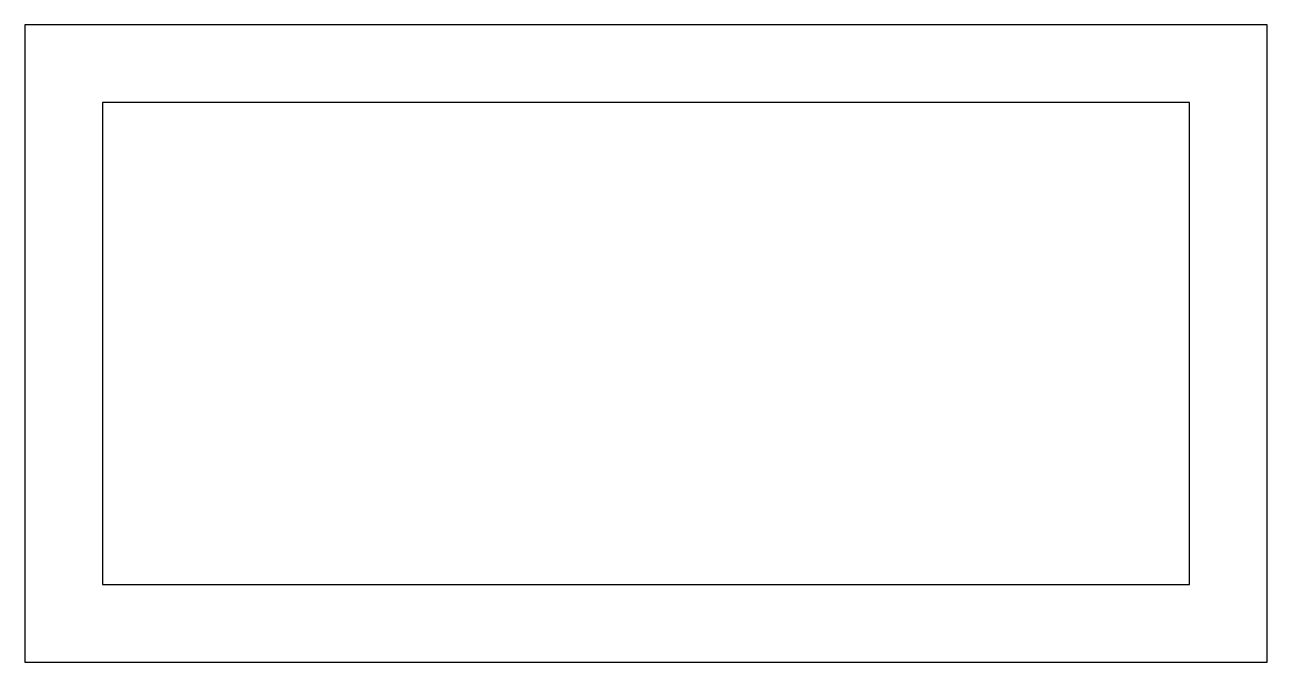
# Model space of a CAD drawing. Header units: inches. Extents: x -14 to 218, y -15 to 104.
import ezdxf

# ---------------------------------------------------------------- set-up
doc = ezdxf.new("R2010")
doc.units = ezdxf.units.IN
doc.header["$MEASUREMENT"] = 0

msp = doc.modelspace()

# ---------------------------------------------------------------- linework, layer by layer
for p, q in [((-14.5, 104.5), (-14.5, -14.5)), ((217.5, 104.5), (-14.5, 104.5)), ((217.5, -14.5), (217.5, 104.5)), ((0, 90), (0, 0)), ((203, 90), (0, 90)), ((203, 0), (203, 90)), ((0, 0), (203, 0)), ((-14.5, -14.5), (217.5, -14.5))]:
    msp.add_line(p, q)

doc.saveas('drawing.dxf')
